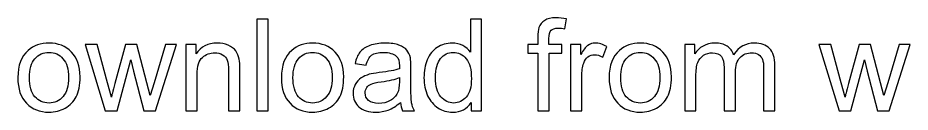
# Model space of a CAD drawing. Header units: millimetres. Extents: x -389 to 572, y -144 to 224.
# Drawn here: x 220 to 278.9, y -144.1 to -137.8 of the extents above; entities that cross this region are included whole.
import ezdxf

# ---------------------------------------------------------------- set-up
doc = ezdxf.new("R2010")
doc.units = ezdxf.units.MM
doc.header["$MEASUREMENT"] = 0
doc.layers.add('Layer 1', color=7, linetype='Continuous')

msp = doc.modelspace()

# ---------------------------------------------------------------- linework, layer by layer
at = {"layer": 'Layer 1', "color": 250}
for points, knots in [([(235.7846, -143.965), (235.7846, -143.965), (235.7846, -137.9028), (235.7846, -137.9028), (235.7846, -137.9028), (235.7846, -137.9028), (236.5296, -137.9028), (236.5296, -137.9028), (236.5296, -137.9028), (236.5296, -137.9028), (236.5296, -143.965), (236.5296, -143.965), (236.5296, -143.965), (236.5296, -143.965), (235.7846, -143.965), (235.7846, -143.965)], [0, 0, 0, 0, 0.2, 0.2, 0.2, 0.2, 0.4, 0.4, 0.4, 0.4, 0.6, 0.6, 0.6, 0.6, 1, 1, 1, 1]), ([(249.9366, -143.965), (249.9366, -143.965), (249.9366, -143.4076), (249.9366, -143.4076), (249.9366, -143.4076), (249.6587, -143.8408), (249.2494, -144.0581), (248.709, -144.0581), (248.709, -144.0581), (248.359, -144.0581), (248.0373, -143.9622), (247.7452, -143.7689), (247.7452, -143.7689), (247.4517, -143.5769), (247.2245, -143.3074), (247.0622, -142.9631), (247.0622, -142.9631), (246.9013, -142.6174), (246.8209, -142.2209), (246.8209, -141.7721), (246.8209, -141.7721), (246.8209, -141.3347), (246.8943, -140.9382), (247.0396, -140.5811), (247.0396, -140.5811), (247.1864, -140.2255), (247.4051, -139.9518), (247.6972, -139.7627), (247.6972, -139.7627), (247.9879, -139.5722), (248.3153, -139.4776), (248.6751, -139.4776), (248.6751, -139.4776), (248.9404, -139.4776), (249.1761, -139.5341), (249.3821, -139.6456), (249.3821, -139.6456), (249.5881, -139.7571), (249.756, -139.9038), (249.8858, -140.083), (249.8858, -140.083), (249.8858, -140.083), (249.8858, -137.9028), (249.8858, -137.9028), (249.8858, -137.9028), (249.8858, -137.9028), (250.6309, -137.9028), (250.6309, -137.9028), (250.6309, -137.9028), (250.6309, -137.9028), (250.6309, -143.965), (250.6309, -143.965), (250.6309, -143.965), (250.6309, -143.965), (249.9366, -143.965), (249.9366, -143.965)], [0, 0, 0, 0, 0.0666667, 0.0666667, 0.0666667, 0.0666667, 0.1333333, 0.1333333, 0.1333333, 0.1333333, 0.2, 0.2, 0.2, 0.2, 0.2666667, 0.2666667, 0.2666667, 0.2666667, 0.3333333, 0.3333333, 0.3333333, 0.3333333, 0.4, 0.4, 0.4, 0.4, 0.4666667, 0.4666667, 0.4666667, 0.4666667, 0.5333333, 0.5333333, 0.5333333, 0.5333333, 0.6, 0.6, 0.6, 0.6, 0.6666667, 0.6666667, 0.6666667, 0.6666667, 0.7333333, 0.7333333, 0.7333333, 0.7333333, 0.8, 0.8, 0.8, 0.8, 0.8666667, 0.8666667, 0.8666667, 0.8666667, 1, 1, 1, 1]), ([(254.3393, -143.965), (254.3393, -143.965), (254.3393, -140.1465), (254.3393, -140.1465), (254.3393, -140.1465), (254.3393, -140.1465), (253.6789, -140.1465), (253.6789, -140.1465), (253.6789, -140.1465), (253.6789, -140.1465), (253.6789, -139.5708), (253.6789, -139.5708), (253.6789, -139.5708), (253.6789, -139.5708), (254.3393, -139.5708), (254.3393, -139.5708), (254.3393, -139.5708), (254.3393, -139.5708), (254.3393, -139.1051), (254.3393, -139.1051), (254.3393, -139.1051), (254.3393, -138.8102), (254.3647, -138.5915), (254.4169, -138.4489), (254.4169, -138.4489), (254.4889, -138.257), (254.6131, -138.1004), (254.7937, -137.9805), (254.7937, -137.9805), (254.9729, -137.8605), (255.2255, -137.8012), (255.55, -137.8012), (255.55, -137.8012), (255.7603, -137.8012), (255.9917, -137.8266), (256.2457, -137.876), (256.2457, -137.876), (256.2457, -137.876), (256.1342, -138.528), (256.1342, -138.528), (256.1342, -138.528), (255.979, -138.5012), (255.8337, -138.487), (255.6954, -138.487), (255.6954, -138.487), (255.4696, -138.487), (255.3102, -138.535), (255.2156, -138.631), (255.2156, -138.631), (255.1225, -138.7269), (255.0759, -138.9061), (255.0759, -139.1686), (255.0759, -139.1686), (255.0759, -139.1686), (255.0759, -139.5708), (255.0759, -139.5708), (255.0759, -139.5708), (255.0759, -139.5708), (255.931, -139.5708), (255.931, -139.5708), (255.931, -139.5708), (255.931, -139.5708), (255.931, -140.1465), (255.931, -140.1465), (255.931, -140.1465), (255.931, -140.1465), (255.0844, -140.1465), (255.0844, -140.1465), (255.0844, -140.1465), (255.0844, -140.1465), (255.0844, -143.965), (255.0844, -143.965), (255.0844, -143.965), (255.0844, -143.965), (254.3393, -143.965), (254.3393, -143.965)], [0, 0, 0, 0, 0.05, 0.05, 0.05, 0.05, 0.1, 0.1, 0.1, 0.1, 0.15, 0.15, 0.15, 0.15, 0.2, 0.2, 0.2, 0.2, 0.25, 0.25, 0.25, 0.25, 0.3, 0.3, 0.3, 0.3, 0.35, 0.35, 0.35, 0.35, 0.4, 0.4, 0.4, 0.4, 0.45, 0.45, 0.45, 0.45, 0.5, 0.5, 0.5, 0.5, 0.55, 0.55, 0.55, 0.55, 0.6, 0.6, 0.6, 0.6, 0.65, 0.65, 0.65, 0.65, 0.7, 0.7, 0.7, 0.7, 0.75, 0.75, 0.75, 0.75, 0.8, 0.8, 0.8, 0.8, 0.85, 0.85, 0.85, 0.85, 0.9, 0.9, 0.9, 0.9, 1, 1, 1, 1]), ([(219.9899, -141.7679), (219.9899, -140.9565), (220.2157, -140.3554), (220.6686, -139.9645), (220.6686, -139.9645), (221.0454, -139.6399), (221.5069, -139.4776), (222.0501, -139.4776), (222.0501, -139.4776), (222.6527, -139.4776), (223.1466, -139.6752), (223.5304, -140.0703), (223.5304, -140.0703), (223.9128, -140.464), (224.1047, -141.0101), (224.1047, -141.7058), (224.1047, -141.7058), (224.1047, -142.2702), (224.0201, -142.7133), (223.8507, -143.0365), (223.8507, -143.0365), (223.6814, -143.3596), (223.4344, -143.6108), (223.1099, -143.79), (223.1099, -143.79), (222.7867, -143.9692), (222.4325, -144.0581), (222.0501, -144.0581), (222.0501, -144.0581), (221.4349, -144.0581), (220.9382, -143.862), (220.5586, -143.4683), (220.5586, -143.4683), (220.179, -143.0746), (219.9899, -142.5073), (219.9899, -141.7679)], [0, 0, 0, 0, 0.1, 0.1, 0.1, 0.1, 0.2, 0.2, 0.2, 0.2, 0.3, 0.3, 0.3, 0.3, 0.4, 0.4, 0.4, 0.4, 0.5, 0.5, 0.5, 0.5, 0.6, 0.6, 0.6, 0.6, 0.7, 0.7, 0.7, 0.7, 0.8, 0.8, 0.8, 0.8, 1, 1, 1, 1]), ([(225.7684, -143.965), (225.7684, -143.965), (224.4406, -139.5708), (224.4406, -139.5708), (224.4406, -139.5708), (224.4406, -139.5708), (225.2195, -139.5708), (225.2195, -139.5708), (225.2195, -139.5708), (225.2195, -139.5708), (225.9208, -142.1066), (225.9208, -142.1066), (225.9208, -142.1066), (225.9208, -142.1066), (226.1692, -143.0506), (226.1692, -143.0506), (226.1692, -143.0506), (226.1791, -143.004), (226.2553, -142.7021), (226.3964, -142.1447), (226.3964, -142.1447), (226.3964, -142.1447), (227.0921, -139.5708), (227.0921, -139.5708), (227.0921, -139.5708), (227.0921, -139.5708), (227.8555, -139.5708), (227.8555, -139.5708), (227.8555, -139.5708), (227.8555, -139.5708), (228.5173, -142.1221), (228.5173, -142.1221), (228.5173, -142.1221), (228.5173, -142.1221), (228.7332, -142.9589), (228.7332, -142.9589), (228.7332, -142.9589), (228.7332, -142.9589), (228.9858, -142.1108), (228.9858, -142.1108), (228.9858, -142.1108), (228.9858, -142.1108), (229.745, -139.5708), (229.745, -139.5708), (229.745, -139.5708), (229.745, -139.5708), (230.4689, -139.5708), (230.4689, -139.5708), (230.4689, -139.5708), (230.4689, -139.5708), (229.0902, -143.965), (229.0902, -143.965), (229.0902, -143.965), (229.0902, -143.965), (228.3197, -143.965), (228.3197, -143.965), (228.3197, -143.965), (228.3197, -143.965), (227.6226, -141.3361), (227.6226, -141.3361), (227.6226, -141.3361), (227.6226, -141.3361), (227.4462, -140.584), (227.4462, -140.584), (227.4462, -140.584), (227.4462, -140.584), (226.5572, -143.965), (226.5572, -143.965), (226.5572, -143.965), (226.5572, -143.965), (225.7684, -143.965), (225.7684, -143.965)], [0, 0, 0, 0, 0.0526316, 0.0526316, 0.0526316, 0.0526316, 0.1052632, 0.1052632, 0.1052632, 0.1052632, 0.1578947, 0.1578947, 0.1578947, 0.1578947, 0.2105263, 0.2105263, 0.2105263, 0.2105263, 0.2631579, 0.2631579, 0.2631579, 0.2631579, 0.3157895, 0.3157895, 0.3157895, 0.3157895, 0.3684211, 0.3684211, 0.3684211, 0.3684211, 0.4210526, 0.4210526, 0.4210526, 0.4210526, 0.4736842, 0.4736842, 0.4736842, 0.4736842, 0.5263158, 0.5263158, 0.5263158, 0.5263158, 0.5789474, 0.5789474, 0.5789474, 0.5789474, 0.6315789, 0.6315789, 0.6315789, 0.6315789, 0.6842105, 0.6842105, 0.6842105, 0.6842105, 0.7368421, 0.7368421, 0.7368421, 0.7368421, 0.7894737, 0.7894737, 0.7894737, 0.7894737, 0.8421053, 0.8421053, 0.8421053, 0.8421053, 0.8947368, 0.8947368, 0.8947368, 0.8947368, 1, 1, 1, 1]), ([(231.0926, -143.965), (231.0926, -143.965), (231.0926, -139.5708), (231.0926, -139.5708), (231.0926, -139.5708), (231.0926, -139.5708), (231.7615, -139.5708), (231.7615, -139.5708), (231.7615, -139.5708), (231.7615, -139.5708), (231.7615, -140.1945), (231.7615, -140.1945), (231.7615, -140.1945), (232.0832, -139.7161), (232.5489, -139.4776), (233.1571, -139.4776), (233.1571, -139.4776), (233.4224, -139.4776), (233.6651, -139.5256), (233.8866, -139.6202), (233.8866, -139.6202), (234.1082, -139.7147), (234.2747, -139.8403), (234.3847, -139.9941), (234.3847, -139.9941), (234.4948, -140.1479), (234.5724, -140.3314), (234.6162, -140.543), (234.6162, -140.543), (234.643, -140.6813), (234.6571, -140.9226), (234.6571, -141.2669), (234.6571, -141.2669), (234.6571, -141.2669), (234.6571, -143.965), (234.6571, -143.965), (234.6571, -143.965), (234.6571, -143.965), (233.912, -143.965), (233.912, -143.965), (233.912, -143.965), (233.912, -143.965), (233.912, -141.2952), (233.912, -141.2952), (233.912, -141.2952), (233.912, -140.9918), (233.8838, -140.7646), (233.8259, -140.615), (233.8259, -140.615), (233.7681, -140.4654), (233.6651, -140.3455), (233.5183, -140.2552), (233.5183, -140.2552), (233.3716, -140.1663), (233.198, -140.1211), (233.0004, -140.1211), (233.0004, -140.1211), (232.6843, -140.1211), (232.412, -140.2213), (232.182, -140.4231), (232.182, -140.4231), (231.952, -140.6235), (231.8377, -141.0059), (231.8377, -141.5675), (231.8377, -141.5675), (231.8377, -141.5675), (231.8377, -143.965), (231.8377, -143.965), (231.8377, -143.965), (231.8377, -143.965), (231.0926, -143.965), (231.0926, -143.965)], [0, 0, 0, 0, 0.0526316, 0.0526316, 0.0526316, 0.0526316, 0.1052632, 0.1052632, 0.1052632, 0.1052632, 0.1578947, 0.1578947, 0.1578947, 0.1578947, 0.2105263, 0.2105263, 0.2105263, 0.2105263, 0.2631579, 0.2631579, 0.2631579, 0.2631579, 0.3157895, 0.3157895, 0.3157895, 0.3157895, 0.3684211, 0.3684211, 0.3684211, 0.3684211, 0.4210526, 0.4210526, 0.4210526, 0.4210526, 0.4736842, 0.4736842, 0.4736842, 0.4736842, 0.5263158, 0.5263158, 0.5263158, 0.5263158, 0.5789474, 0.5789474, 0.5789474, 0.5789474, 0.6315789, 0.6315789, 0.6315789, 0.6315789, 0.6842105, 0.6842105, 0.6842105, 0.6842105, 0.7368421, 0.7368421, 0.7368421, 0.7368421, 0.7894737, 0.7894737, 0.7894737, 0.7894737, 0.8421053, 0.8421053, 0.8421053, 0.8421053, 0.8947368, 0.8947368, 0.8947368, 0.8947368, 1, 1, 1, 1]), ([(237.4031, -141.7679), (237.4031, -140.9565), (237.6289, -140.3554), (238.0818, -139.9645), (238.0818, -139.9645), (238.4586, -139.6399), (238.9201, -139.4776), (239.4633, -139.4776), (239.4633, -139.4776), (240.0659, -139.4776), (240.5598, -139.6752), (240.9436, -140.0703), (240.9436, -140.0703), (241.326, -140.464), (241.5179, -141.0101), (241.5179, -141.7058), (241.5179, -141.7058), (241.5179, -142.2702), (241.4333, -142.7133), (241.2639, -143.0365), (241.2639, -143.0365), (241.0946, -143.3596), (240.8476, -143.6108), (240.5231, -143.79), (240.5231, -143.79), (240.1999, -143.9692), (239.8457, -144.0581), (239.4633, -144.0581), (239.4633, -144.0581), (238.8481, -144.0581), (238.3514, -143.862), (237.9718, -143.4683), (237.9718, -143.4683), (237.5922, -143.0746), (237.4031, -142.5073), (237.4031, -141.7679)], [0, 0, 0, 0, 0.1, 0.1, 0.1, 0.1, 0.2, 0.2, 0.2, 0.2, 0.3, 0.3, 0.3, 0.3, 0.4, 0.4, 0.4, 0.4, 0.5, 0.5, 0.5, 0.5, 0.6, 0.6, 0.6, 0.6, 0.7, 0.7, 0.7, 0.7, 0.8, 0.8, 0.8, 0.8, 1, 1, 1, 1]), ([(245.2616, -143.4147), (244.985, -143.6503), (244.7183, -143.8154), (244.4629, -143.9128), (244.4629, -143.9128), (244.2075, -144.0102), (243.9338, -144.0581), (243.6402, -144.0581), (243.6402, -144.0581), (243.1576, -144.0581), (242.7865, -143.941), (242.5269, -143.7054), (242.5269, -143.7054), (242.2672, -143.4711), (242.1374, -143.1705), (242.1374, -142.8051), (242.1374, -142.8051), (242.1374, -142.5906), (242.1868, -142.3944), (242.2842, -142.2166), (242.2842, -142.2166), (242.3829, -142.0388), (242.5113, -141.8977), (242.6694, -141.7905), (242.6694, -141.7905), (242.8288, -141.6832), (243.0066, -141.6014), (243.2056, -141.5463), (243.2056, -141.5463), (243.3524, -141.5082), (243.5739, -141.4716), (243.8688, -141.4349), (243.8688, -141.4349), (244.47, -141.3643), (244.9145, -141.2782), (245.1981, -141.1795), (245.1981, -141.1795), (245.2009, -141.0779), (245.2023, -141.0129), (245.2023, -140.9861), (245.2023, -140.9861), (245.2023, -140.6842), (245.1318, -140.4711), (244.9907, -140.3469), (244.9907, -140.3469), (244.8002, -140.179), (244.5165, -140.0957), (244.1412, -140.0957), (244.1412, -140.0957), (243.7898, -140.0957), (243.5302, -140.1578), (243.3637, -140.2806), (243.3637, -140.2806), (243.1957, -140.4033), (243.073, -140.6207), (242.9925, -140.9339), (242.9925, -140.9339), (242.9925, -140.9339), (242.2644, -140.8323), (242.2644, -140.8323), (242.2644, -140.8323), (242.3307, -140.5205), (242.4394, -140.2679), (242.5918, -140.076), (242.5918, -140.076), (242.7442, -139.8841), (242.9643, -139.7373), (243.2522, -139.6329), (243.2522, -139.6329), (243.5386, -139.5299), (243.8731, -139.4776), (244.2513, -139.4776), (244.2513, -139.4776), (244.6266, -139.4776), (244.9328, -139.5214), (245.1685, -139.6103), (245.1685, -139.6103), (245.4027, -139.6992), (245.5763, -139.8093), (245.6864, -139.9433), (245.6864, -139.9433), (245.7964, -140.0774), (245.874, -140.2467), (245.9192, -140.4513), (245.9192, -140.4513), (245.9432, -140.5783), (245.9559, -140.8069), (245.9559, -141.1357), (245.9559, -141.1357), (245.9559, -141.1357), (245.9559, -142.1235), (245.9559, -142.1235), (245.9559, -142.1235), (245.9559, -142.8135), (245.9714, -143.2496), (246.0024, -143.4344), (246.0024, -143.4344), (246.0321, -143.6193), (246.0942, -143.7957), (246.1845, -143.965), (246.1845, -143.965), (246.1845, -143.965), (245.4055, -143.965), (245.4055, -143.965), (245.4055, -143.965), (245.3308, -143.8084), (245.2828, -143.6249), (245.2616, -143.4147)], [0, 0, 0, 0, 0.0357143, 0.0357143, 0.0357143, 0.0357143, 0.0714286, 0.0714286, 0.0714286, 0.0714286, 0.1071429, 0.1071429, 0.1071429, 0.1071429, 0.1428571, 0.1428571, 0.1428571, 0.1428571, 0.1785714, 0.1785714, 0.1785714, 0.1785714, 0.2142857, 0.2142857, 0.2142857, 0.2142857, 0.25, 0.25, 0.25, 0.25, 0.2857143, 0.2857143, 0.2857143, 0.2857143, 0.3214286, 0.3214286, 0.3214286, 0.3214286, 0.3571429, 0.3571429, 0.3571429, 0.3571429, 0.3928571, 0.3928571, 0.3928571, 0.3928571, 0.4285714, 0.4285714, 0.4285714, 0.4285714, 0.4642857, 0.4642857, 0.4642857, 0.4642857, 0.5, 0.5, 0.5, 0.5, 0.5357143, 0.5357143, 0.5357143, 0.5357143, 0.5714286, 0.5714286, 0.5714286, 0.5714286, 0.6071429, 0.6071429, 0.6071429, 0.6071429, 0.6428571, 0.6428571, 0.6428571, 0.6428571, 0.6785714, 0.6785714, 0.6785714, 0.6785714, 0.7142857, 0.7142857, 0.7142857, 0.7142857, 0.75, 0.75, 0.75, 0.75, 0.7857143, 0.7857143, 0.7857143, 0.7857143, 0.8214286, 0.8214286, 0.8214286, 0.8214286, 0.8571429, 0.8571429, 0.8571429, 0.8571429, 0.8928571, 0.8928571, 0.8928571, 0.8928571, 0.9285714, 0.9285714, 0.9285714, 0.9285714, 1, 1, 1, 1]), ([(256.5053, -143.965), (256.5053, -143.965), (256.5053, -139.5708), (256.5053, -139.5708), (256.5053, -139.5708), (256.5053, -139.5708), (257.1742, -139.5708), (257.1742, -139.5708), (257.1742, -139.5708), (257.1742, -139.5708), (257.1742, -140.2439), (257.1742, -140.2439), (257.1742, -140.2439), (257.3449, -139.932), (257.503, -139.726), (257.6483, -139.6272), (257.6483, -139.6272), (257.7937, -139.527), (257.9531, -139.4776), (258.1267, -139.4776), (258.1267, -139.4776), (258.3779, -139.4776), (258.6333, -139.5567), (258.8929, -139.7133), (258.8929, -139.7133), (258.8929, -139.7133), (258.6277, -140.4005), (258.6277, -140.4005), (258.6277, -140.4005), (258.447, -140.2989), (258.2664, -140.2481), (258.0858, -140.2481), (258.0858, -140.2481), (257.9235, -140.2481), (257.7782, -140.2975), (257.6498, -140.3949), (257.6498, -140.3949), (257.5213, -140.4922), (257.4296, -140.6277), (257.3746, -140.8013), (257.3746, -140.8013), (257.2913, -141.0652), (257.2504, -141.3544), (257.2504, -141.6691), (257.2504, -141.6691), (257.2504, -141.6691), (257.2504, -143.965), (257.2504, -143.965), (257.2504, -143.965), (257.2504, -143.965), (256.5053, -143.965), (256.5053, -143.965)], [0, 0, 0, 0, 0.0714286, 0.0714286, 0.0714286, 0.0714286, 0.1428571, 0.1428571, 0.1428571, 0.1428571, 0.2142857, 0.2142857, 0.2142857, 0.2142857, 0.2857143, 0.2857143, 0.2857143, 0.2857143, 0.3571429, 0.3571429, 0.3571429, 0.3571429, 0.4285714, 0.4285714, 0.4285714, 0.4285714, 0.5, 0.5, 0.5, 0.5, 0.5714286, 0.5714286, 0.5714286, 0.5714286, 0.6428571, 0.6428571, 0.6428571, 0.6428571, 0.7142857, 0.7142857, 0.7142857, 0.7142857, 0.7857143, 0.7857143, 0.7857143, 0.7857143, 0.8571429, 0.8571429, 0.8571429, 0.8571429, 1, 1, 1, 1]), ([(259.0538, -141.7679), (259.0538, -140.9565), (259.2796, -140.3554), (259.7325, -139.9645), (259.7325, -139.9645), (260.1093, -139.6399), (260.5708, -139.4776), (261.114, -139.4776), (261.114, -139.4776), (261.7166, -139.4776), (262.2105, -139.6752), (262.5943, -140.0703), (262.5943, -140.0703), (262.9767, -140.464), (263.1686, -141.0101), (263.1686, -141.7058), (263.1686, -141.7058), (263.1686, -142.2702), (263.084, -142.7133), (262.9146, -143.0365), (262.9146, -143.0365), (262.7453, -143.3596), (262.4983, -143.6108), (262.1738, -143.79), (262.1738, -143.79), (261.8506, -143.9692), (261.4964, -144.0581), (261.114, -144.0581), (261.114, -144.0581), (260.4988, -144.0581), (260.0021, -143.862), (259.6225, -143.4683), (259.6225, -143.4683), (259.2429, -143.0746), (259.0538, -142.5073), (259.0538, -141.7679)], [0, 0, 0, 0, 0.1, 0.1, 0.1, 0.1, 0.2, 0.2, 0.2, 0.2, 0.3, 0.3, 0.3, 0.3, 0.4, 0.4, 0.4, 0.4, 0.5, 0.5, 0.5, 0.5, 0.6, 0.6, 0.6, 0.6, 0.7, 0.7, 0.7, 0.7, 0.8, 0.8, 0.8, 0.8, 1, 1, 1, 1]), ([(264.0421, -143.965), (264.0421, -143.965), (264.0421, -139.5708), (264.0421, -139.5708), (264.0421, -139.5708), (264.0421, -139.5708), (264.711, -139.5708), (264.711, -139.5708), (264.711, -139.5708), (264.711, -139.5708), (264.711, -140.1917), (264.711, -140.1917), (264.711, -140.1917), (264.8478, -139.9772), (265.0313, -139.8036), (265.2599, -139.6738), (265.2599, -139.6738), (265.4885, -139.5426), (265.7481, -139.4776), (266.0402, -139.4776), (266.0402, -139.4776), (266.3648, -139.4776), (266.6315, -139.5454), (266.8389, -139.6794), (266.8389, -139.6794), (267.0464, -139.8149), (267.1931, -140.0026), (267.2778, -140.2453), (267.2778, -140.2453), (267.6277, -139.7331), (268.0807, -139.4776), (268.6395, -139.4776), (268.6395, -139.4776), (269.077, -139.4776), (269.4142, -139.5976), (269.6485, -139.8389), (269.6485, -139.8389), (269.8841, -140.0802), (270.0027, -140.4513), (270.0027, -140.9523), (270.0027, -140.9523), (270.0027, -140.9523), (270.0027, -143.965), (270.0027, -143.965), (270.0027, -143.965), (270.0027, -143.965), (269.2576, -143.965), (269.2576, -143.965), (269.2576, -143.965), (269.2576, -143.965), (269.2576, -141.1992), (269.2576, -141.1992), (269.2576, -141.1992), (269.2576, -140.9029), (269.2322, -140.6884), (269.1842, -140.5572), (269.1842, -140.5572), (269.1362, -140.4259), (269.0487, -140.3215), (268.9203, -140.2411), (268.9203, -140.2411), (268.7933, -140.1606), (268.6438, -140.1211), (268.473, -140.1211), (268.473, -140.1211), (268.1626, -140.1211), (267.9057, -140.2241), (267.7011, -140.4287), (267.7011, -140.4287), (267.4965, -140.6348), (267.3949, -140.9636), (267.3949, -141.4151), (267.3949, -141.4151), (267.3949, -141.4151), (267.3949, -143.965), (267.3949, -143.965), (267.3949, -143.965), (267.3949, -143.965), (266.6498, -143.965), (266.6498, -143.965), (266.6498, -143.965), (266.6498, -143.965), (266.6498, -141.1131), (266.6498, -141.1131), (266.6498, -141.1131), (266.6498, -140.7829), (266.5892, -140.5346), (266.4678, -140.3695), (266.4678, -140.3695), (266.3465, -140.2044), (266.1475, -140.1211), (265.8723, -140.1211), (265.8723, -140.1211), (265.6635, -140.1211), (265.4702, -140.1762), (265.2924, -140.2862), (265.2924, -140.2862), (265.1146, -140.3963), (264.9861, -140.5572), (264.9057, -140.7702), (264.9057, -140.7702), (264.8267, -140.9819), (264.7872, -141.2881), (264.7872, -141.6875), (264.7872, -141.6875), (264.7872, -141.6875), (264.7872, -143.965), (264.7872, -143.965), (264.7872, -143.965), (264.7872, -143.965), (264.0421, -143.965), (264.0421, -143.965)], [0, 0, 0, 0, 0.0344828, 0.0344828, 0.0344828, 0.0344828, 0.0689655, 0.0689655, 0.0689655, 0.0689655, 0.1034483, 0.1034483, 0.1034483, 0.1034483, 0.137931, 0.137931, 0.137931, 0.137931, 0.1724138, 0.1724138, 0.1724138, 0.1724138, 0.2068966, 0.2068966, 0.2068966, 0.2068966, 0.2413793, 0.2413793, 0.2413793, 0.2413793, 0.2758621, 0.2758621, 0.2758621, 0.2758621, 0.3103448, 0.3103448, 0.3103448, 0.3103448, 0.3448276, 0.3448276, 0.3448276, 0.3448276, 0.3793103, 0.3793103, 0.3793103, 0.3793103, 0.4137931, 0.4137931, 0.4137931, 0.4137931, 0.4482759, 0.4482759, 0.4482759, 0.4482759, 0.4827586, 0.4827586, 0.4827586, 0.4827586, 0.5172414, 0.5172414, 0.5172414, 0.5172414, 0.5517241, 0.5517241, 0.5517241, 0.5517241, 0.5862069, 0.5862069, 0.5862069, 0.5862069, 0.6206897, 0.6206897, 0.6206897, 0.6206897, 0.6551724, 0.6551724, 0.6551724, 0.6551724, 0.6896552, 0.6896552, 0.6896552, 0.6896552, 0.7241379, 0.7241379, 0.7241379, 0.7241379, 0.7586207, 0.7586207, 0.7586207, 0.7586207, 0.7931034, 0.7931034, 0.7931034, 0.7931034, 0.8275862, 0.8275862, 0.8275862, 0.8275862, 0.862069, 0.862069, 0.862069, 0.862069, 0.8965517, 0.8965517, 0.8965517, 0.8965517, 0.9310345, 0.9310345, 0.9310345, 0.9310345, 1, 1, 1, 1]), ([(274.2374, -143.965), (274.2374, -143.965), (272.9096, -139.5708), (272.9096, -139.5708), (272.9096, -139.5708), (272.9096, -139.5708), (273.6885, -139.5708), (273.6885, -139.5708), (273.6885, -139.5708), (273.6885, -139.5708), (274.3898, -142.1066), (274.3898, -142.1066), (274.3898, -142.1066), (274.3898, -142.1066), (274.6382, -143.0506), (274.6382, -143.0506), (274.6382, -143.0506), (274.6481, -143.004), (274.7243, -142.7021), (274.8654, -142.1447), (274.8654, -142.1447), (274.8654, -142.1447), (275.5611, -139.5708), (275.5611, -139.5708), (275.5611, -139.5708), (275.5611, -139.5708), (276.3245, -139.5708), (276.3245, -139.5708), (276.3245, -139.5708), (276.3245, -139.5708), (276.9863, -142.1221), (276.9863, -142.1221), (276.9863, -142.1221), (276.9863, -142.1221), (277.2022, -142.9589), (277.2022, -142.9589), (277.2022, -142.9589), (277.2022, -142.9589), (277.4548, -142.1108), (277.4548, -142.1108), (277.4548, -142.1108), (277.4548, -142.1108), (278.214, -139.5708), (278.214, -139.5708), (278.214, -139.5708), (278.214, -139.5708), (278.9379, -139.5708), (278.9379, -139.5708), (278.9379, -139.5708), (278.9379, -139.5708), (277.5592, -143.965), (277.5592, -143.965), (277.5592, -143.965), (277.5592, -143.965), (276.7887, -143.965), (276.7887, -143.965), (276.7887, -143.965), (276.7887, -143.965), (276.0916, -141.3361), (276.0916, -141.3361), (276.0916, -141.3361), (276.0916, -141.3361), (275.9152, -140.584), (275.9152, -140.584), (275.9152, -140.584), (275.9152, -140.584), (275.0262, -143.965), (275.0262, -143.965), (275.0262, -143.965), (275.0262, -143.965), (274.2374, -143.965), (274.2374, -143.965)], [0, 0, 0, 0, 0.0526316, 0.0526316, 0.0526316, 0.0526316, 0.1052632, 0.1052632, 0.1052632, 0.1052632, 0.1578947, 0.1578947, 0.1578947, 0.1578947, 0.2105263, 0.2105263, 0.2105263, 0.2105263, 0.2631579, 0.2631579, 0.2631579, 0.2631579, 0.3157895, 0.3157895, 0.3157895, 0.3157895, 0.3684211, 0.3684211, 0.3684211, 0.3684211, 0.4210526, 0.4210526, 0.4210526, 0.4210526, 0.4736842, 0.4736842, 0.4736842, 0.4736842, 0.5263158, 0.5263158, 0.5263158, 0.5263158, 0.5789474, 0.5789474, 0.5789474, 0.5789474, 0.6315789, 0.6315789, 0.6315789, 0.6315789, 0.6842105, 0.6842105, 0.6842105, 0.6842105, 0.7368421, 0.7368421, 0.7368421, 0.7368421, 0.7894737, 0.7894737, 0.7894737, 0.7894737, 0.8421053, 0.8421053, 0.8421053, 0.8421053, 0.8947368, 0.8947368, 0.8947368, 0.8947368, 1, 1, 1, 1]), ([(220.7519, -141.7693), (220.7519, -142.3309), (220.8747, -142.7514), (221.1202, -143.0294), (221.1202, -143.0294), (221.3672, -143.3088), (221.6762, -143.4485), (222.0501, -143.4485), (222.0501, -143.4485), (222.4198, -143.4485), (222.7275, -143.3088), (222.9744, -143.028), (222.9744, -143.028), (223.2199, -142.7472), (223.3427, -142.3196), (223.3427, -141.7453), (223.3427, -141.7453), (223.3427, -141.2034), (223.2185, -140.7928), (222.9716, -140.5148), (222.9716, -140.5148), (222.7246, -140.2354), (222.417, -140.0957), (222.0501, -140.0957), (222.0501, -140.0957), (221.6762, -140.0957), (221.3672, -140.234), (221.1202, -140.512), (221.1202, -140.512), (220.8747, -140.79), (220.7519, -141.2091), (220.7519, -141.7693)], [0, 0, 0, 0, 0.1111111, 0.1111111, 0.1111111, 0.1111111, 0.2222222, 0.2222222, 0.2222222, 0.2222222, 0.3333333, 0.3333333, 0.3333333, 0.3333333, 0.4444444, 0.4444444, 0.4444444, 0.4444444, 0.5555556, 0.5555556, 0.5555556, 0.5555556, 0.6666667, 0.6666667, 0.6666667, 0.6666667, 0.7777778, 0.7777778, 0.7777778, 0.7777778, 1, 1, 1, 1]), ([(238.1651, -141.7693), (238.1651, -142.3309), (238.2879, -142.7514), (238.5334, -143.0294), (238.5334, -143.0294), (238.7804, -143.3088), (239.0894, -143.4485), (239.4633, -143.4485), (239.4633, -143.4485), (239.833, -143.4485), (240.1407, -143.3088), (240.3876, -143.028), (240.3876, -143.028), (240.6331, -142.7472), (240.7559, -142.3196), (240.7559, -141.7453), (240.7559, -141.7453), (240.7559, -141.2034), (240.6317, -140.7928), (240.3848, -140.5148), (240.3848, -140.5148), (240.1378, -140.2354), (239.8302, -140.0957), (239.4633, -140.0957), (239.4633, -140.0957), (239.0894, -140.0957), (238.7804, -140.234), (238.5334, -140.512), (238.5334, -140.512), (238.2879, -140.79), (238.1651, -141.2091), (238.1651, -141.7693)], [0, 0, 0, 0, 0.1111111, 0.1111111, 0.1111111, 0.1111111, 0.2222222, 0.2222222, 0.2222222, 0.2222222, 0.3333333, 0.3333333, 0.3333333, 0.3333333, 0.4444444, 0.4444444, 0.4444444, 0.4444444, 0.5555556, 0.5555556, 0.5555556, 0.5555556, 0.6666667, 0.6666667, 0.6666667, 0.6666667, 0.7777778, 0.7777778, 0.7777778, 0.7777778, 1, 1, 1, 1]), ([(247.5829, -141.7735), (247.5829, -142.3352), (247.7014, -142.7543), (247.9399, -143.0323), (247.9399, -143.0323), (248.177, -143.3102), (248.4578, -143.4485), (248.7809, -143.4485), (248.7809, -143.4485), (249.1069, -143.4485), (249.3835, -143.3159), (249.6121, -143.0506), (249.6121, -143.0506), (249.8393, -142.7853), (249.9536, -142.3803), (249.9536, -141.8356), (249.9536, -141.8356), (249.9536, -141.2373), (249.8379, -140.797), (249.605, -140.5162), (249.605, -140.5162), (249.3736, -140.2354), (249.0872, -140.0957), (248.7471, -140.0957), (248.7471, -140.0957), (248.4155, -140.0957), (248.1389, -140.2298), (247.9159, -140.4993), (247.9159, -140.4993), (247.6944, -140.7688), (247.5829, -141.1936), (247.5829, -141.7735)], [0, 0, 0, 0, 0.1111111, 0.1111111, 0.1111111, 0.1111111, 0.2222222, 0.2222222, 0.2222222, 0.2222222, 0.3333333, 0.3333333, 0.3333333, 0.3333333, 0.4444444, 0.4444444, 0.4444444, 0.4444444, 0.5555556, 0.5555556, 0.5555556, 0.5555556, 0.6666667, 0.6666667, 0.6666667, 0.6666667, 0.7777778, 0.7777778, 0.7777778, 0.7777778, 1, 1, 1, 1]), ([(259.8158, -141.7693), (259.8158, -142.3309), (259.9386, -142.7514), (260.1841, -143.0294), (260.1841, -143.0294), (260.4311, -143.3088), (260.7401, -143.4485), (261.114, -143.4485), (261.114, -143.4485), (261.4837, -143.4485), (261.7914, -143.3088), (262.0383, -143.028), (262.0383, -143.028), (262.2838, -142.7472), (262.4066, -142.3196), (262.4066, -141.7453), (262.4066, -141.7453), (262.4066, -141.2034), (262.2824, -140.7928), (262.0355, -140.5148), (262.0355, -140.5148), (261.7885, -140.2354), (261.4809, -140.0957), (261.114, -140.0957), (261.114, -140.0957), (260.7401, -140.0957), (260.4311, -140.234), (260.1841, -140.512), (260.1841, -140.512), (259.9386, -140.79), (259.8158, -141.2091), (259.8158, -141.7693)], [0, 0, 0, 0, 0.1111111, 0.1111111, 0.1111111, 0.1111111, 0.2222222, 0.2222222, 0.2222222, 0.2222222, 0.3333333, 0.3333333, 0.3333333, 0.3333333, 0.4444444, 0.4444444, 0.4444444, 0.4444444, 0.5555556, 0.5555556, 0.5555556, 0.5555556, 0.6666667, 0.6666667, 0.6666667, 0.6666667, 0.7777778, 0.7777778, 0.7777778, 0.7777778, 1, 1, 1, 1]), ([(245.2023, -141.7637), (244.9314, -141.8737), (244.525, -141.9669), (243.9831, -142.0431), (243.9831, -142.0431), (243.6755, -142.0868), (243.4582, -142.1362), (243.3312, -142.1912), (243.3312, -142.1912), (243.2042, -142.2463), (243.1068, -142.3267), (243.0377, -142.4311), (243.0377, -142.4311), (242.9685, -142.5369), (242.9333, -142.6541), (242.9333, -142.7839), (242.9333, -142.7839), (242.9333, -142.98), (243.0081, -143.1451), (243.159, -143.2764), (243.159, -143.2764), (243.31, -143.4076), (243.5302, -143.4739), (243.8195, -143.4739), (243.8195, -143.4739), (244.1059, -143.4739), (244.3613, -143.4118), (244.5857, -143.2863), (244.5857, -143.2863), (244.8086, -143.1621), (244.9737, -142.9913), (245.0782, -142.7754), (245.0782, -142.7754), (245.1586, -142.6075), (245.1981, -142.3606), (245.1981, -142.0346), (245.1981, -142.0346), (245.1981, -142.0346), (245.2023, -141.7637), (245.2023, -141.7637)], [0, 0, 0, 0, 0.0909091, 0.0909091, 0.0909091, 0.0909091, 0.1818182, 0.1818182, 0.1818182, 0.1818182, 0.2727273, 0.2727273, 0.2727273, 0.2727273, 0.3636364, 0.3636364, 0.3636364, 0.3636364, 0.4545455, 0.4545455, 0.4545455, 0.4545455, 0.5454545, 0.5454545, 0.5454545, 0.5454545, 0.6363636, 0.6363636, 0.6363636, 0.6363636, 0.7272727, 0.7272727, 0.7272727, 0.7272727, 0.8181818, 0.8181818, 0.8181818, 0.8181818, 1, 1, 1, 1])]:
    msp.add_open_spline(points, degree=3, knots=knots, dxfattribs=at)

doc.saveas('drawing.dxf')
